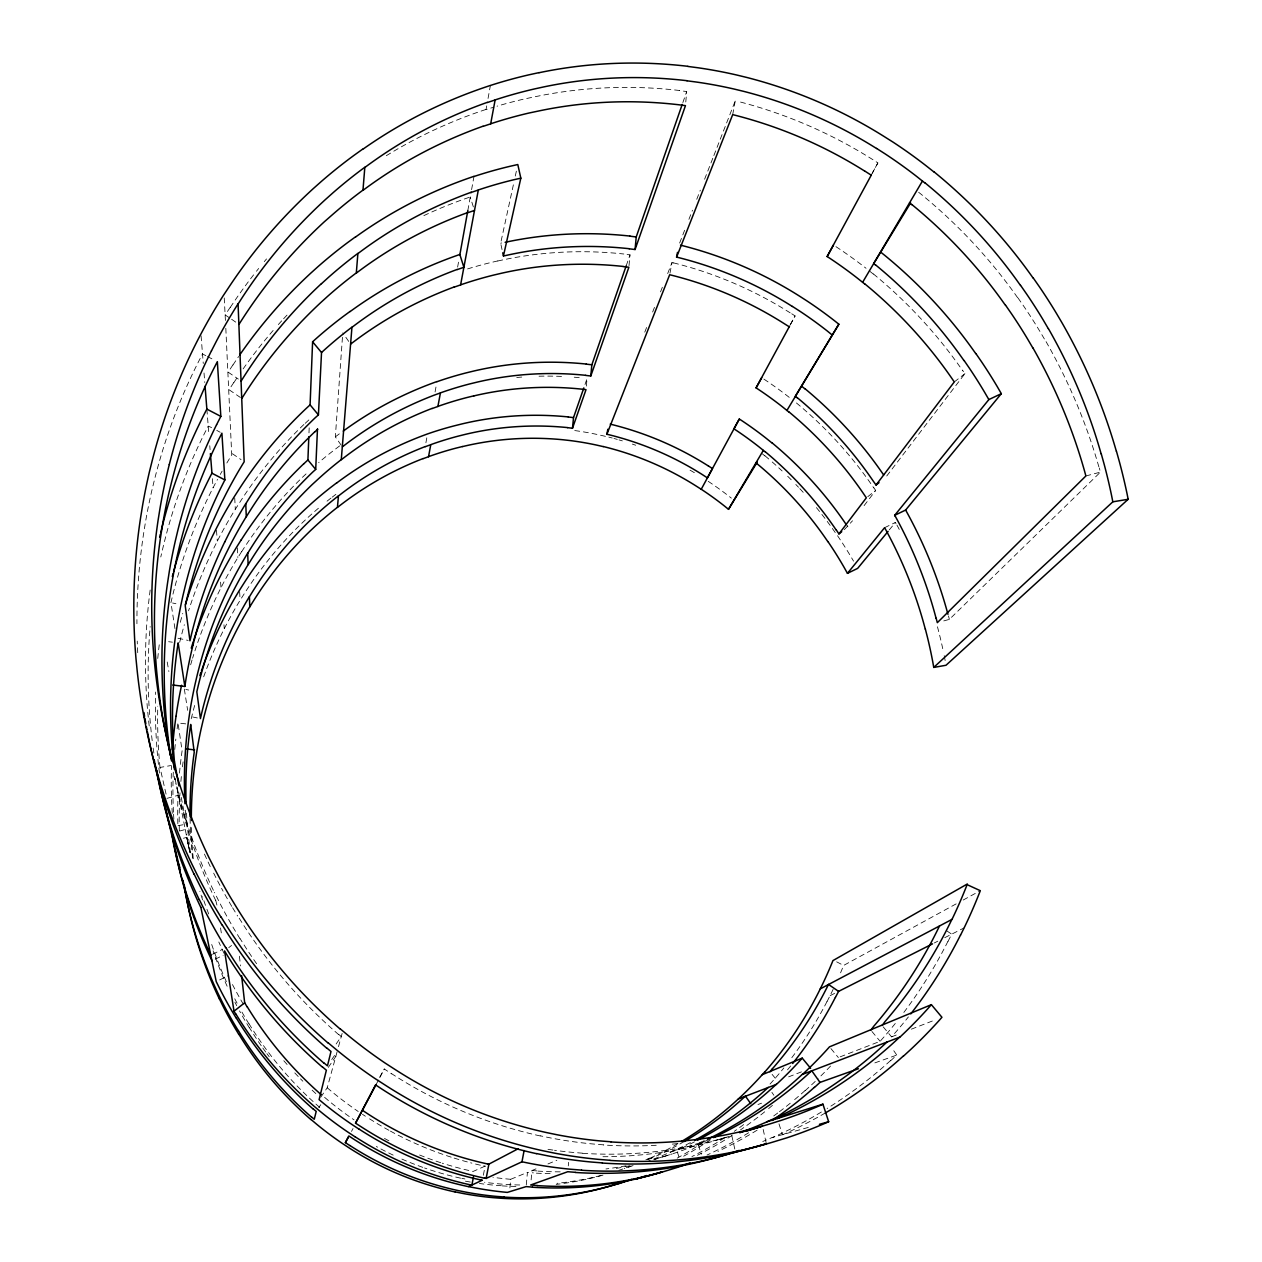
<?xml version="1.0" encoding="UTF-8"?>
<svg xmlns="http://www.w3.org/2000/svg" width="1262" height="1262" viewBox="0 0 1262 1262"><rect width="100%" height="100%" fill="white"/><g stroke="black" fill="none" stroke-linecap="round" stroke-linejoin="round"><path stroke-width="0.75" stroke-dasharray="5 3.75" d="M308.985 432.882L309.285 425.136M341.213 445.218L335.345 436.857L342.475 336.828M685.787 101.97L686.686 91.542L679.54 90.612M568.279 1165.914L568.594 1162.334M629.012 265.635L630.006 254.861L623.822 254.104M531.128 1179.907L531.996 1170.505L539.095 1167.587M526.27 1184.955L527.437 1172.382L533.416 1172.871M509.88 1187.921L510.7 1179.292L527.437 1172.382M586.341 386.062L587.051 378.6L584.48 386.03M425.909 442.773L426.856 437.567M435.075 391.977L436.321 385.131M457.617 267.102L458.911 259.972M467.823 210.549L471.262 191.508M471.594 189.631L473.96 176.506M486.706 105.882L486.044 109.605A468.849 439.633 27.1 0 1 493.915 107.128M488.047 98.452L490.397 85.453M732.686 114.637L735.257 100.85L737.071 101.291M669.964 273.176L671.983 262.606L673.545 262.985M483.346 1175.237L485.097 1166.12L483.693 1165.836M502.039 249.576L500.651 243.219L513.618 183.731M515.29 176.049L516.552 170.291M170.922 602.652L172.578 595.696A535.877 511.93 36.3 0 1 213.073 487.763A521.427 498.411 35.3 0 1 217.537 479.402M320.753 1097.214L327.221 1087.765L337.112 1051.751M338.5 1046.671L342.822 1030.928M626.189 265.856L630.006 254.861M682.852 102.585L686.686 91.542M644.772 332.158L646.917 326.669M652.643 312.029L654.804 306.54M660.531 291.901L662.676 286.411M667.677 273.586L671.983 262.606M679.634 243.045L684.619 230.283M688.91 219.351L692.475 210.233M696.75 199.286L700.315 190.168M704.59 179.236L713.156 157.356M713.866 155.541L735.257 100.85M827.02 1001.634L830.617 994.535A431.194 421.366 17.1 0 0 834.072 987.357M948.014 941.405L951.706 934.164L946.011 930.362M318.418 508.255A381.455 370.145 31.9 0 0 307.187 518.193L301.713 523.351A406.79 394.801 34.7 0 0 243.708 594.591L239.528 601.201A428.197 415.419 37.1 0 0 224.257 628.713A440.059 426.682 38.3 0 0 203.608 677.031M241.641 551.589L237.256 558.609A455.33 439.839 36.4 0 0 221.008 587.682A467.934 451.78 37.6 0 0 192.597 658.228M351.499 1131.415L353.029 1128.528M376.123 1084.515L378.837 1079.325M379.752 1077.606L384.279 1068.977L391.693 1073.883M303.905 424.474A461.782 444.05 33.8 0 0 239.433 502.891L234.685 510.29A486.138 467.303 35.8 0 0 217.332 541.114A499.594 479.986 36.9 0 0 188.559 610.808M225.819 328.278L231.735 454.983A521.427 498.411 35.3 0 0 226.845 462.996M790.454 324.508L795.092 315.926L790.217 312.787M872.342 173.162L877.895 162.893L872.247 159.28A442.93 414.362 26.1 0 0 737.103 101.181M871.174 175.15L877.895 162.893M790.012 325.202L795.092 315.926M379.894 1076.943L384.279 1068.977M233.738 382.623L229.037 389.721L240.379 397.467M232.918 364.907L228.122 372.148L238.329 379.073M230.22 307.313L225.125 314.932L230 318.166M331.748 1059.575L336.039 1053.313M318.75 1107.657L320.769 1104.723M336.149 1043.989L341.292 1036.496L338.847 1034.509M328.294 1067.4L335.834 1056.42L333.578 1054.606M844.325 529.661L852.528 520.78M864.107 505.62L875.686 490.461L873.903 487.826M886.744 475.995L964.909 373.662L962.843 370.665M889.3 529.882L895.389 522.468L896.02 523.572M840.177 1056.83L880.119 1041.308L884.52 1036.339A499.768 482.368 21.9 0 0 896.683 1021.715M883.211 1026.858L891.556 1036.859L896.02 1031.811A509.091 490.697 22 0 0 908.388 1016.92M770.025 1084.074L773.685 1079.988A409.803 400.811 20.1 0 0 783.86 1067.936M943.787 620.904L949.371 619.374L1100.448 472.114L1099.312 468.013M306.051 473.928L303.337 476.468A432.535 417.99 34.2 0 0 241.705 551.636M305.183 423.338L309.521 419.331M890.562 1060.806L896.793 1055.079L891.855 1047.949M805.109 1090.715L811.655 1084.768A437.346 424.758 24.4 0 0 818.076 1078.679M867.783 496.676L875.686 490.461M228.769 947.636L231.561 945.459M954.293 381.929L964.909 373.662M330.975 498.096L329.981 498.853A381.455 370.145 31.9 0 0 324.16 503.491M332.206 497.149L335.897 494.341M335.345 436.857L340.645 432.85M339.636 445.912L333.373 450.66A405.591 391.819 31.5 0 0 318.671 462.618M840.571 972.813A431.194 421.366 17.1 0 0 843.6 965.446L956.375 903.766M963.206 900.027L980.306 890.688M485.097 1166.12L473.14 1171.436A330.597 323.498 33.5 0 1 442.252 1163.201M830.159 995.639L835.207 993.084M934.306 942.966L937.776 941.2M944.749 937.682L964.278 927.807M219.635 979.943L228.091 975.747M215.218 959.215L223.153 955.287M212.521 954.293L222.207 949.513M684.209 1141.526A353.092 345.883 27.5 0 1 657.439 1155.598L650.514 1158.548A327.946 321.731 31.3 0 1 645.324 1160.756M690.393 1142.615A370.018 361.421 27.5 0 1 676.243 1149.65L668.986 1152.758A343.69 336.228 31 0 1 648.889 1160.772M710.348 1138.923L704.18 1141.716A373.599 363.551 30.5 0 1 672.252 1153.925L664.127 1156.497M884.599 527.69L895.389 522.468M704.322 1140.627L697.902 1143.451L701.341 1154.241M645.86 1159.81L651.507 1157.317M682.868 1147.41L676.763 1150.108L679.477 1158.658M547.96 1163.943L556.826 1160.283M788.64 1076.849L801.465 1071.864M891.556 1036.859L898.749 1034.067M911.353 1029.177L934.748 1020.09M757.973 1104.487L761.538 1103.209M874.85 1062.888L896.793 1055.079M729.231 1136.368L719.987 1139.286L725.571 1137.567M647.311 1159.352L651.649 1157.995M670.169 1152.174L705.458 1141.085M653.968 1159.604L672.252 1153.925M808.311 1127.423L772.044 1137.551A441.037 425.247 30.1 0 1 762.753 1141.495M179.551 831.074L185.277 829.497L177.532 790.659A516.947 493.726 35.5 0 1 176.491 784.144M183.463 838.252L186.855 837.321L189.947 852.623M166.947 798.357L178.352 795.249M1085.888 475.963L1100.448 472.114M497.796 260.918L489.498 262.859A401.19 382.007 27.1 0 0 464.81 269.784M500.651 243.219L501.724 242.967M178.084 825.648L186.476 824.149L186.161 820.931A463.375 446.858 37.5 0 1 185.23 808.863M166.063 794.113L160.006 767.438L170.67 765.592M501.298 1185.728L493.994 1185.16A299.204 294.314 35 0 1 479.418 1183.472M582.571 1153.184L572.664 1152.38A402.31 388.286 32.2 0 1 554.539 1150.281M531.996 1170.505L538.085 1170.994M510.7 1179.292L508.507 1179.102A318.403 312.108 34.1 0 1 492.969 1177.304M603.394 1144.839L592.824 1143.971A428.386 411.428 31.9 0 1 550.753 1137.977L540.325 1135.832M185.719 723.867L177.958 722.968L177.595 725.35A468.533 452.38 37.7 0 0 176.664 732.212M168.619 641.711L172.421 642.169M461.86 1178.329L464.889 1178.945M185.798 689.431L188.701 690.046M192.692 716.974L197.329 717.952M177.974 638.241L188.196 640.418M172.594 602.999L175.923 603.709M605.444 436.352L598.63 434.791A304.962 294.314 25.6 0 0 574.541 430.531M211.59 427.581L208.23 426.099A577.838 548.418 35.8 0 0 164.439 541.65L161.946 551.841A584.953 554.98 36.2 0 0 160.795 556.968M205.816 355.663L202.519 353.959A626.977 590.458 35.3 0 0 154.847 478.266L152.134 489.246A634.691 597.525 35.7 0 0 145.382 522.657L143.552 533.921A627.798 591.326 35.4 0 0 136.927 623.712M207.457 356.515L214.051 359.938M836.659 961.833L843.6 965.446M216.749 430.389L220.187 432.267M362.446 1114.299L365.365 1116.223M232.397 453.721L241.058 459.62M231.609 319.254L235.962 322.299M918.641 192.266L920.976 194.127A504.8 475.6 25.3 0 1 1017.882 298.053M870.054 271.472L873.304 274.059M762.201 453.736L764.851 455.866M327.221 1087.765L331.953 1091.788A365.712 355.994 32.7 0 0 358.219 1111.491M324.602 1097.325L329.082 1101.142A347.87 339.715 33.1 0 0 354.023 1119.851M871.947 1031.48L880.119 1041.308M830.932 1048.58L838.362 1057.54M772.107 1074.388L777.644 1081.124M348.722 341.403L342.759 332.916M1018.024 297.974L1023.924 306.461A545.31 515.906 24 0 1 1040.693 332.711L1045.977 341.702M771.902 1092.371L773.874 1095.242M846.218 524.314L847.906 526.838M837.542 535.735L841.928 542.281A406.806 394.28 22.9 0 1 853.538 561.133M232.602 907.741L237.619 916.023M240.017 938.802L234.527 929.747A498.695 475.932 32.9 0 1 219.194 901.857L214.461 892.329M248.977 1023.924L244.86 1017.109A377.496 367.841 34.9 0 1 240.9 1010.199M249.387 1027.852L245.333 1021.132A371.848 362.683 35.1 0 1 239.528 1010.894M213.672 873.146L215.408 876.633A530.655 503.648 32.6 0 0 220.645 886.665M215.723 900.232L216.969 905.296M778.985 1123.858L782.424 1134.648M473.36 206.905L470.237 197.14M948.488 615.966L949.371 619.374M937.477 626.788L939.638 635.212A489.467 473.96 18.8 0 1 943.487 652.217M763.163 1129.443L766.381 1143.798M731.802 1135.626L735.478 1152.127M174.408 776.493L175.102 779.916A520.354 495.824 34.1 0 1 174.503 776.477A530.766 504.863 34 0 0 214.366 892.376M185.277 829.497L187.707 842.038A449.745 433.639 35.1 0 0 189.537 850.919L187.943 843.347M181.207 797.379L186.476 824.149M186.855 837.321L187.707 842.038M167.215 662.014L168.887 671.526M178.273 724.782L182.107 750.748A447.269 433.276 38.3 0 0 179.283 775.483M220.535 927.949L221.733 935.505M171.506 606.359L174.961 628.618M184.347 689.131L187.644 710.317M239.417 956.217L240.521 965.919M193.291 858.728L192.991 855.731A428.859 415.845 38.4 0 1 191.382 825.364M160.006 767.438L159.533 762.658A536.555 512.64 36.4 0 1 157.766 706.231M201.068 335.787L203.261 363.472M204.018 372.984L204.775 382.496M206.873 409.14L208.845 433.954M209.776 445.723L210.091 449.651M212.379 478.677L213.104 487.779M216.465 530.277L217.332 541.114M220.582 582.145L221.008 587.682M223.958 624.785L224.257 628.713M224.242 297.974L225.425 320.643M234.716 497.859L235.3 509.107M237.335 547.913L237.84 557.504M239.622 591.673L240.08 600.16M227.128 986.237A396.031 385.257 36.4 0 1 213.12 950.854M470.347 1182.052A299.204 294.314 35 0 1 464.921 1181.074M631.032 1165.962A323.009 317.172 31.4 0 1 618.853 1170.331M236.735 1005.688A371.848 362.683 35.1 0 1 234.921 1002.202M677.931 1143.593A347.791 340.992 27.5 0 1 651.571 1157.443M269.232 1056.751A345.851 338.342 34.2 0 1 266.897 1053.644M265.746 1052.082A345.851 338.342 34.2 0 1 262.354 1047.35M261.234 1045.741A345.851 338.342 34.2 0 1 249.497 1027.773M602.984 1175.143A306.335 301.161 34 0 1 556.179 1184.387M515.937 1186.406A306.335 301.161 34 0 1 501.298 1185.838M608.852 437.125A311.824 301.192 25.6 0 1 612.244 438.009M613.931 438.466A311.824 301.192 25.6 0 1 617.307 439.413M618.995 439.886A311.824 301.192 25.6 0 1 622.34 440.88M632.357 444.098A311.824 301.192 25.6 0 1 635.685 445.234M690.062 470.174A311.824 301.192 25.6 0 1 696.167 473.771M825.301 1112.974A479.434 460.74 27.8 0 1 782.503 1134.822M179.33 830.68A440.612 427.25 38.5 0 1 180.024 792.899M180.892 781.462A440.612 427.25 38.5 0 1 181.349 776.556M182.454 766.807A440.612 427.25 38.5 0 1 183.542 758.714M177.847 823.77A447.269 433.276 38.3 0 1 178.179 792.094M237.067 1003.195A377.496 367.841 34.9 0 1 233.375 996.097M190.089 818.391A435.343 421.697 38.2 0 0 191.682 849.216L192.502 857.292A423.054 410.26 37.4 0 0 192.865 860.526M243.345 1004.252A395.511 384.216 34.5 0 1 232.05 983.713M191.225 718.772A440.059 426.682 38.3 0 1 195.31 703.108M708.219 481.343A328.83 318.261 25.4 0 1 731.361 498.127M764.93 455.771A377.022 364.324 24.6 0 1 769.299 459.463M772.202 461.971A377.022 364.324 24.6 0 1 782.125 470.963M787.677 476.263A377.022 364.324 24.6 0 1 793.135 481.705M795.817 484.466A377.022 364.324 24.6 0 1 798.483 487.242M799.808 488.662A377.022 364.324 24.6 0 1 803.736 492.921M816.419 507.608A377.022 364.324 24.6 0 1 836.343 534.173M480.396 1165.205A347.586 339.068 33 0 1 470.6 1162.807M467.334 1161.939A347.586 339.068 33 0 1 452.79 1157.664M451.181 1157.159A347.586 339.068 33 0 1 390.415 1131.115M388.933 1130.295A347.586 339.068 33 0 1 366.879 1117.122M805.014 1090.605A405.717 394.69 27.8 0 1 792.978 1100.985M790.249 1103.225A405.717 394.69 27.8 0 1 779.143 1111.932M777.739 1112.989A405.717 394.69 27.8 0 1 772.06 1117.154M748.666 1132.74A405.717 394.69 27.8 0 1 711.752 1152.821M710.175 1153.563A405.717 394.69 27.8 0 1 707.02 1155.045M179.661 642.358A499.594 479.986 36.9 0 1 184.347 624.722M719.955 1139.192A403.635 389.816 31.7 0 1 601.453 1156.718M215.613 900.279A520.354 495.824 34.1 0 1 175.891 783.323M315.815 1093.57A367.905 358.55 33.6 0 1 309.853 1088.033M302.833 1081.203A367.905 358.55 33.6 0 1 300.53 1078.868M298.242 1076.533A367.905 358.55 33.6 0 1 292.61 1070.586M287.105 1064.497A367.905 358.55 33.6 0 1 281.71 1058.297M190.657 664.774A467.934 451.78 37.6 0 1 192.092 659.852M173.856 819.164A468.533 452.38 37.7 0 1 173.557 813.927M173.462 812.176A468.533 452.38 37.7 0 1 173.446 768.558M174.771 749.47A468.533 452.38 37.7 0 1 175.828 739.106M743.665 1124.6A379.767 371.028 27.9 0 1 734.263 1131.32M724.672 1137.74A379.767 371.028 27.9 0 1 691.923 1156.576M186.508 813.075A456.039 440.296 37.7 0 0 187.581 828.345L188.448 836.801A443.167 428.37 36.9 0 0 190.625 853.68M516.757 377.48A332.08 319.239 26 0 1 522.326 377.022M539.032 376.202A332.08 319.239 26 0 1 564.997 376.581M574.242 377.212A332.08 319.239 26 0 1 581.624 377.874M497.812 260.997A379.878 360.979 26.2 0 1 623.822 254.009M679.54 90.501A443.782 415.151 26.3 0 0 533.731 97.016L524.093 99.035A468.849 439.633 27.1 0 0 497.07 106.182M673.577 262.89A379.152 360.285 25.9 0 1 790.186 312.85M172.295 813.375A476.074 459.131 37.5 0 1 171.553 765.513M159.485 773.085A531.539 507.718 35.6 0 1 158.302 762.974L157.324 752.846A546.478 521.316 36.3 0 1 155.62 692.033M772.454 1105.354A385.935 376.675 27.9 0 1 767.312 1109.677M764.709 1111.806A385.935 376.675 27.9 0 1 740.494 1129.869M732.134 1135.437A385.935 376.675 27.9 0 1 695.898 1156.071M552.898 1150.061A402.31 388.286 32.2 0 1 547.976 1149.319M694.463 1141.858A376.029 366.926 27.5 0 1 682.931 1147.552M440.738 1162.712A330.597 323.498 33.5 0 1 419.615 1155.014M388.87 1140.785A330.597 323.498 33.5 0 1 383.159 1137.709M233.817 382.67A534.047 507.261 33 0 1 238.423 375.729M243.14 368.883A534.047 507.261 33 0 1 273.16 330.455M278.35 324.555A534.047 507.261 33 0 1 282.278 320.201M283.603 318.765A534.047 507.261 33 0 1 288.951 313.071M423.874 215.613A462.665 438.419 28.6 0 1 470.174 196.998M153.869 753.098A562.789 534.914 35.2 0 1 153.112 747.767M152.197 740.652A562.789 534.914 35.2 0 1 151.172 731.739L150.146 721.028A578.595 549.191 35.9 0 1 150.178 626.615M890.436 1060.664A469.937 452.332 27.8 0 1 827.115 1108.493M821.357 1112.027A469.937 452.332 27.8 0 1 772.123 1137.709M873.399 273.949A465.347 441.905 25.2 0 1 962.717 370.744M726.123 1137.267A411.822 397.104 31.6 0 1 582.555 1153.31M256.612 963.711A464.211 444.776 32.1 0 1 252.605 957.921M251.611 956.47A464.211 444.776 32.1 0 1 240.174 938.707M232.997 364.955A544.695 516.442 32.9 0 1 238.644 356.499M150.162 590.017A590.143 559.161 35.8 0 0 147.512 709.544L148.6 720.46A574.036 544.632 35.1 0 0 149.421 727.732M835.965 246.674A431.131 407.847 25.9 0 1 866.032 268.27M757.09 1130.184A412.769 401.079 27.8 0 1 717.952 1151.37M657.25 1158.516A348.312 339.825 32.6 0 1 654.047 1159.478M629.738 1165.741A348.312 339.825 32.6 0 1 613.316 1168.896M550.122 1173.644A348.312 339.825 32.6 0 1 533.416 1172.982M796.432 402.972A402.483 386.992 24.8 0 1 873.793 487.905M830.538 1066.059A437.346 424.758 24.4 0 1 820.615 1076.186M944.197 655.641A489.467 473.96 18.8 0 1 945.191 660.799M826.973 1001.602A409.803 400.811 20.1 0 1 789.697 1060.474M763.873 379.105A373.095 357.556 25.7 0 1 790.028 397.987M180.292 622.308A508.192 487.589 36.8 0 1 182.753 613.395M896.903 525.024A464.053 448.688 21.1 0 1 900.106 531.002M224.084 953.425A449.745 433.639 35.1 0 1 218.815 941.988M202.614 899.901A449.745 433.639 35.1 0 1 199.869 891.272M664.096 1156.402A354.385 345.362 32.4 0 1 655.924 1158.8M626.11 1165.773A354.385 345.362 32.4 0 1 605.949 1168.959M560.186 1171.846A354.385 345.362 32.4 0 1 538.085 1171.104M208.703 913.94A457.507 440.548 34.9 0 1 206.747 908.782M205.501 905.343A457.507 440.548 34.9 0 1 202.472 896.651M189.963 852.355A457.507 440.548 34.9 0 1 186.24 834.292M319.68 1107.389A351.104 343.185 34.1 0 1 249.087 1023.861M226.371 981.678A402.042 390.715 36.2 0 1 211.622 944.228M600.901 1175.49A311.02 305.514 33.8 0 1 556.889 1183.346M519.739 1184.986A311.02 305.514 33.8 0 1 504.863 1184.403L497.449 1183.724A303.779 298.573 34.8 0 1 484.498 1182.257M633.082 1165.567A327.946 321.731 31.3 0 1 624.248 1168.675M703.597 1141.952A356.941 350.047 27.9 0 1 677.189 1158.137M157.75 658.464A546.478 521.316 36.3 0 1 159.406 643.478M338.721 1034.666A494.073 470.868 31.9 0 1 237.792 915.912M677.252 1143.64A438.466 420.735 31.3 0 1 670.248 1144.303M656.224 1145.281A438.466 420.735 31.3 0 1 603.378 1144.981M540.294 1135.958A437.551 419.789 31.7 0 1 391.756 1073.788M231.766 906.368A530.655 503.648 32.6 0 1 221.544 888.322M220.266 474.433A521.427 498.411 35.3 0 1 222.112 471.152M710.254 1139.87A362.383 355.064 27.9 0 1 683.468 1156.307M790.659 1065.98A416.034 406.538 20.3 0 1 786.605 1070.933M460.583 1178.172A310.373 304.836 34.3 0 1 424.568 1167.981M422.786 1167.35A310.373 304.836 34.3 0 1 400.07 1158.279M393.192 1155.124A310.373 304.836 34.3 0 1 376.328 1146.495M1046.072 341.655A583.028 553.324 22.3 0 1 1099.202 468.028M947.936 941.357A499.768 482.368 21.9 0 1 902.519 1014.191M230.299 307.36A579.384 546.099 32.7 0 1 255.35 272.639M256.454 271.251A579.384 546.099 32.7 0 1 258.663 268.475M264.263 261.628A579.384 546.099 32.7 0 1 266.534 258.931M386.298 155.715A501.787 471.657 28.5 0 1 485.965 109.447M137.732 652.706A627.798 591.326 35.4 0 1 137.242 641.112M210.249 866.552A564.698 534.078 33.7 0 1 203.892 852.828"/><path stroke-width="1.5" d="M247.762 553.213A428.181 413.258 34.2 0 1 312.708 472.098L315.705 469.401L307.912 459.967L308.827 436.747M245.853 503.68A457.633 439.428 33.8 0 1 315.216 417.754L318.418 414.914L310.089 404.865L312.597 341.797L314.632 339.935A472.919 451.26 31 0 1 342.743 316.825L350.016 311.462M315.705 469.401L317.472 428.938M318.418 414.914L321.526 352.524L312.597 341.797M425.215 446.574A348.99 337.853 29.1 0 0 338.437 495.998L337.443 507.292A369.75 358.755 31.9 0 0 315.358 526.08L310.042 531.097A396.315 384.61 34.9 0 0 249.813 606.848M248.204 564.619A421.398 407.184 34.3 0 1 312.124 484.624L317.835 479.386A393.129 379.767 31.5 0 1 341.276 459.605L351.956 327.142A458.39 437.346 31 0 0 324.728 349.606L321.526 352.524M629.202 248.803L635.07 249.529L636.222 236.956L682.221 104.43M585.615 375.398L590.79 375.997L591.846 364.797L626.189 265.856M567.616 427.676L572.491 428.228L573.516 417.612L583.833 387.891M186.082 802.884A456.039 440.296 37.7 0 1 190.341 726.896L190.688 724.451L194.238 752.215A435.343 421.697 38.2 0 0 190.057 816.766M172.815 685.029L184.851 686.465L185.814 680.202A492.417 472.871 37.4 0 1 190.909 653.89L192.928 645.229M175.986 716.327L177.327 707.635A481.327 464.006 37.9 0 1 181.586 685.25M457.238 269.579L463.895 267.292L459.873 254.624L467.823 210.549M423.101 458.674L428.528 456.718L430.768 444.697L431.841 444.256A322.962 312.093 27 0 1 458.532 436.053L465.268 434.38A305.309 294.535 25.9 0 1 567.632 427.597M432.156 408.525L437.898 406.474L440.422 392.924L441.574 392.466A343.627 330.486 27 0 1 469.89 383.885L477.052 382.149A324.807 311.824 26 0 1 585.631 375.303M454.052 287.168L460.598 284.912L478.314 190.026L479.718 189.489A425.341 401.348 27.1 0 1 514.391 179.614L520.827 178.163L517.799 164.533L509.88 166.332A440.959 416.113 27.1 0 0 473.96 176.506M483.094 126.358L490.666 123.85L495.13 99.966L496.66 99.398A461.971 432.156 27.1 0 1 534.126 89.018L543.591 86.952A436.4 407.232 26.3 0 1 687.033 80.705M484.482 1178.077L486.154 1178.424L521.979 1161.797L524.109 1150.518M792.362 306.477A371.675 352.555 26 0 0 677.962 257.432L676.574 257.196L677.489 252.4M473.455 1176.91L471.878 1185.05L470.316 1184.734M486.154 1178.424L488.899 1164.132L518.225 1148.72M708.408 465.93L712.494 468.581L707.398 477.872L702.65 474.796A304.678 293.951 25.7 0 0 608 434.507L606.864 434.333L607.842 429.254M629.202 248.709A372.416 353.25 26.2 0 0 505.636 255.539L503.443 255.965L520.827 178.163M169.282 464.479L166.631 475.38A631.331 592.982 35.6 0 0 159.974 508.554L158.176 519.739A624.28 586.672 35.3 0 0 153.917 656.839L155.068 668.355A606.801 571.071 34.6 0 0 159.801 702.76L161.836 714.166A577.002 544.569 33.6 0 0 208.751 857.15L214.019 867.467A542.25 513.618 32.6 0 0 230.757 897.85L236.751 907.725A504.91 480.27 31.8 0 0 340.188 1029.066M159.643 537.139L160.321 534.347M160.779 532.454L162.151 526.759A589.386 558.356 35.7 0 1 206.858 409.125L205.075 386.314M572.491 428.228L586.01 389.658L580.914 389.059A319.712 307.313 26 0 0 473.991 395.874M590.79 375.997L628.87 267.244L623.097 266.55M635.07 249.529L685.471 105.629L678.782 104.762A427.219 399.612 26.3 0 0 538.196 111.088L528.904 113.044A452.238 424.032 27.1 0 0 492.164 123.297L490.666 123.85M960.54 935.158L964.831 926.434A535.656 515.874 19.7 0 0 980.306 890.688L967.102 884.646A520.954 501.661 19.7 0 1 952.005 919.383L820.284 988.856A399.234 390.431 19.9 0 1 764.946 1071.817M606.864 434.333L669.665 274.753L671.005 275.069A364.986 346.798 26 0 1 783.465 323.167L789.16 326.748M676.574 257.196L732.686 114.637L734.232 115.016A426.367 398.824 26.1 0 1 864.565 171.001M224.731 541.982L228.659 534.11A480.932 461.64 35.7 0 1 245.774 503.633L246.279 516.647A472.793 454.446 35.8 0 0 229.447 546.651L225.582 554.412A486.974 467.808 36.9 0 0 192.96 645.229M171.569 761.049A547.329 520.165 35.2 0 1 167.278 729.941L166.253 719.545A563.136 534.457 35.9 0 1 169.928 595.27L171.49 585.111A569.509 540.246 36.2 0 1 177.453 554.964L179.819 545.026A563.231 534.457 35.8 0 1 217.742 441.337L221.907 433.197L224.873 479.923L220.976 487.668A531.98 507.356 36.2 0 0 185.23 586.136L182.974 595.538A537.912 512.861 36.6 0 0 177.374 624.122L175.86 633.761A531.886 507.356 36.3 0 0 172.484 751.411L173.478 761.254A516.947 493.726 35.5 0 0 174.424 769.441M216.607 424.679L220.834 416.381L217.348 361.658L212.852 370.413A611.092 575.409 35.4 0 0 171.6 481.974L168.982 492.669A617.923 581.64 35.7 0 0 162.482 525.181L160.731 536.145A611.013 575.44 35.4 0 0 156.598 670.485L157.718 681.748A593.897 560.107 34.7 0 0 162.356 715.444L164.36 726.612M211.495 350.757L216.465 341.087A606.17 569.888 34.3 0 1 238.076 303.811L244.165 461.797A507.119 484.671 35.3 0 0 226.103 493.726L221.954 501.976A522.326 498.932 36.4 0 0 186.886 598.819L185.23 605.713L189.963 640.796L191.493 634.234A495.351 475.206 36.8 0 1 224.715 541.966M835.412 997.453L838.583 991.38L932.555 943.85M349.842 1145.581L345.378 1142.631L348.864 1135.942L353.565 1139.05A337.916 331.007 33.7 0 0 467.05 1186.359L475.064 1187.873A331.023 324.508 34.1 0 0 507.324 1192.401L526.112 1186.611L532.532 1187.116M484.45 1178.187A367.368 357.982 32.9 0 1 360.711 1126.493L355.537 1123.18L375.571 1084.894L381.976 1089.122A454.541 436.147 31.7 0 0 536.65 1153.705M355.537 1123.18L376.123 1084.515M701.246 489.262L739.311 419.031L741.393 420.372A355.158 341.734 25.6 0 1 766.334 438.419L772.36 443.277M788.671 411.854L782.566 406.932A359.844 344.841 25.7 0 0 757.31 388.68L756.08 387.891L789.523 326.227M864.628 283.918L857.592 278.318A415.813 393.318 25.9 0 0 828.55 257.448L827.146 256.549L871.411 174.882M345.378 1142.631L348.422 1137.03M827.146 256.549L833.441 245.065M756.08 387.891L761.68 377.685M739.311 419.031L733.932 428.828L735.099 429.585A342.554 329.587 25.6 0 1 759.188 447.016L765.009 451.701M603.252 446.527A300.182 289.929 25.6 0 1 696.529 486.28L702.319 489.971A317.172 306.95 25.4 0 1 724.672 506.188L728.505 509.327L763.321 450.392M786.904 410.481L838.851 324.208L835.034 321.163A407.374 387.418 25.8 0 0 806.56 300.671L799.225 295.955A386.093 366.264 26 0 0 680.533 245.159M862.593 282.357L922.427 181.065L916.906 176.633A460.614 431.131 26 0 0 884.867 153.712L876.601 148.427M757.247 462.113L728.505 509.327M797.079 397.688L795.281 396.3L838.851 324.208M875.718 265.225L873.651 263.632L910.612 202.93M241.105 539.994L236.641 547.109A462.665 446.401 36.3 0 0 220.14 576.608A475.474 458.516 37.4 0 0 193.859 639.929M836.469 530.214L838.946 533.905L866.331 497.827L863.729 493.978A389.185 374.183 24.8 0 0 788.766 411.743M797.174 397.593A395.874 380.083 24.9 0 1 873.304 481.169L876.049 485.018L954.293 381.929L951.28 377.543A449.966 427.25 25.2 0 0 864.722 283.808M827.951 541.572L832.179 547.913A394.312 382.149 22.9 0 1 844.215 567.553L847.449 573.342L884.599 527.69L885.167 528.683A450.66 435.705 21.1 0 1 925.267 629.075M895.231 516.347L894.663 515.338L988.856 399.581L1001.334 393.665L997.138 386.424A512.577 487.731 23.9 0 0 981.394 361.563L975.857 353.518M888.085 531.365L857.639 568.389L847.449 573.342M894.663 515.338L905.611 510.053L1001.334 393.665M931.372 1004.662L928.122 1008.354A500.809 480.317 25 0 1 899.964 1037.08L802.522 1074.388A423.922 411.68 24.4 0 0 826.689 1049.984L829.497 1046.845L931.372 1004.662L941.941 1017.282L939.874 1019.649A516.694 495.619 25 0 1 910.848 1049.353L903.213 1056.373M810.63 1068.299L802.222 1058.124L799.54 1061.121A403.288 392.939 24.2 0 1 776.461 1084.358L738.317 1098.965A347.791 340.992 27.5 0 1 681.164 1141.7M772.423 1068.614L770.009 1071.832M764.882 1071.753L759.787 1077.432A373.031 365.239 23.7 0 1 738.333 1098.965M936.183 618.285L937.319 622.687L1085.888 475.963L1084.437 470.663A566.181 537.265 22.4 0 0 1032.821 347.713M303.779 463.817L307.912 459.967M314.632 432.077L317.709 429.222M925.361 629.06L927.444 637.263A476.026 460.914 18.8 0 1 932.823 662.187L933.754 667.424L1112.832 501.819L1128.165 499.279L1127.045 493.694A628.807 596.863 20.7 0 0 1119.378 461.718L1116.444 451.197M310.089 404.865L305.688 408.935A469.732 451.086 33.6 0 0 238.802 489.656L233.975 497.165A494.499 474.717 35.7 0 0 216.323 528.462A508.192 487.589 36.8 0 0 185.388 604.53M1128.165 499.279L945.995 665.263L933.754 667.424M814.463 1087.45L820 1082.402L858.397 1068.74M321.51 283.682L328.577 277.277A494.909 468.912 30.8 0 1 357.887 253.394L356.326 272.892A485.239 460.614 30.8 0 0 327.552 296.396L320.627 302.691A520.275 494.136 33.1 0 0 241.815 398.461M235.726 1014.049L234.006 1011.209L244.67 1002.785L241.61 975.621M838.946 533.905L841.738 531.696M876.049 485.018L879.015 482.683M336.78 482.778L330.802 487.337A387.213 375.335 31.8 0 0 307.66 506.93L302.091 512.151A412.926 400.354 34.6 0 0 243.235 584.338L238.991 591.026A434.68 421.271 36.9 0 0 223.484 618.916A446.716 432.692 38.1 0 0 201.431 670.974M355.789 236.641L347.965 242.336A510.605 483.851 30.8 0 0 317.693 266.913L310.405 273.491A544.695 516.442 32.9 0 0 239.606 355.111M362.541 149.231L354.07 155.305A554.823 521.458 30.6 0 0 321.258 181.523L313.355 188.543A591.957 556.747 32.6 0 0 229.337 286.506L223.232 295.671A623.302 586.073 34.3 0 0 200.926 333.973A640.591 601.99 35.2 0 0 152.197 460.677L149.405 471.878A648.479 609.183 35.6 0 0 142.496 505.952L140.634 517.436A641.427 602.873 35.3 0 0 135.965 658.433L137.132 670.264A623.964 587.303 34.6 0 0 141.943 705.695L144.01 717.447M967.355 883.968L832.952 960.587A419.363 409.787 17.1 0 1 820.284 988.856M609.956 1160.425A465.52 445.943 31.2 0 0 776.24 1141.069L786.936 1137.803A489.577 468.107 29.8 0 0 828.661 1121.729L822.934 1104.171L821.31 1104.976A472.24 451.48 29.8 0 1 781.099 1120.388L770.83 1123.622A448.136 429.238 31.2 0 1 610.966 1141.936M774.395 1118.479L765.513 1122.47A425.42 410.166 30.1 0 1 740.258 1132.566M468.612 1186.564L482.384 1180.175L480.743 1179.828M777.234 1118.526L784.79 1115.182M762.28 1074.672L802.222 1058.124M428.528 456.718L429.585 456.276A318.166 307.802 27 0 1 455.897 448.152L462.539 446.511M437.898 406.474L439.034 406.001A338.216 325.691 27 0 1 466.924 397.53L473.96 395.811M460.598 284.912L461.892 284.407A386.992 368.457 27.1 0 1 493.584 275.1L501.598 273.223A365.712 347.492 26.2 0 1 623.097 266.44M425.262 446.685L430.768 444.697M440.422 392.924L434.585 395.006A371.375 357.872 29 0 0 342.412 446.843M467.476 212.821L474.496 210.439M471.168 192.439L478.314 190.026M487.4 102.506L495.13 99.966M724.798 1155.061L734.405 1152.017A441.037 425.247 30.1 0 0 739.185 1150.408M734.232 1152.522L766.381 1143.798L765.056 1144.208M613.569 1185.05L619.279 1183.235M618.885 1183.614L626.299 1181.264A339.967 333.547 31.3 0 0 631.82 1179.386M766.98 1121.744L822.934 1104.171M746.221 1131.194L762.422 1126.193M819.417 1124.316L828.661 1121.744M539.016 72.628L529.22 74.758A478.945 448.073 27.1 0 0 490.397 85.453A512.624 480.775 28.5 0 0 362.667 149.373M537.186 1185.507L530.655 1184.986L567.758 1171.72L575.235 1172.319M504.043 1196.991L496.313 1196.392A315.831 310.436 34.8 0 1 465.568 1192.085L457.948 1190.539A322.425 316.667 34.3 0 1 349.889 1145.517M609.956 1160.283L598.709 1159.384A455.235 436.478 31.8 0 1 553.876 1153.011L542.755 1150.723A464.574 444.965 31.6 0 1 384.516 1084.673L374.735 1078.363A487.589 465.741 31.4 0 1 337.269 1050.441L328.278 1042.917M602.384 1162.917L591.389 1162.034A445.391 427.818 31.9 0 1 547.566 1155.803L536.681 1153.578M581.593 1170.126L571.276 1169.29A418.29 403.73 32.2 0 1 530.214 1163.469L521.979 1161.797M610.966 1141.794L600.16 1140.927A437.835 419.757 31.8 0 1 557.141 1134.775L546.462 1132.566A447.205 428.275 31.6 0 1 394.454 1069.088L385.052 1063.014A470.253 449.13 31.4 0 1 348.99 1036.149L340.314 1028.909M568.31 417.012L573.516 417.612M186.681 748.965L194.6 749.88M586.325 364.15L591.846 364.797M629.927 236.183L636.222 236.956M687.033 80.815L696.529 82.062A425.42 396.52 26.1 0 1 734.247 89.081L743.586 91.337A435.516 406.427 26.1 0 1 876.554 148.506M687.79 66.429L697.649 67.722A442.315 412.311 26.1 0 1 736.787 75.026L746.473 77.376A452.443 422.265 26.1 0 1 884.331 136.643L892.928 142.054A477.588 447.063 26 0 1 926.087 165.748L934.117 172.105M455.109 1191.864L462.602 1193.395A311.067 306.003 35.1 0 0 492.858 1197.638L500.478 1198.222A318.198 312.834 34 0 0 613.553 1184.971M487.479 1163.832L488.899 1164.132M603.236 446.606L596.674 445.107A293.32 283.067 25.6 0 0 570.14 440.564L563.451 439.807A300.782 290.512 25.9 0 0 462.555 446.574M210.391 453.579L211.953 473.218L224.873 479.923M206.873 409.14L220.834 416.381M864.612 170.938L871.174 175.15M792.41 306.414L799.493 310.973A392.892 373.631 25.8 0 1 826.989 330.77L831.721 334.619M362.541 1110.386L368.488 1114.299A353.644 344.589 32.9 0 0 487.447 1163.943M359.134 1129.238L351.688 1124.316A379.184 369.119 32.7 0 1 322.93 1102.846L319.112 1099.644L326.369 1070.223L322.788 1067.21M354.89 1136.715L347.807 1132.046A360.68 352.24 33.1 0 1 320.516 1111.664L313.97 1106.159A386.645 376.439 33.5 0 1 235.852 1013.97M838.583 991.38L828.566 984.486M922.427 181.065L924.667 182.785M909.508 202.945L911.7 204.633M755.938 462.902L757.594 464.195A364.56 352.272 24.6 0 1 827.84 541.635M881.239 252.574L884.552 255.208A474.622 449.871 25.2 0 1 975.731 353.597M802.001 386.487L804.856 388.791M327.079 1048.217L330.991 1051.498L327.457 1065.838L323.782 1062.762M313.323 1108.998L316.21 1111.412L314.27 1119.252L311.525 1116.949M310.973 1119.441L316.999 1124.521A333.562 327.284 34 0 0 342.16 1143.309L348.675 1147.615A317.567 312.171 34.6 0 0 455.093 1191.959M882.106 1025.517L884.993 1021.589A495.95 477.951 21.9 0 0 951.911 919.335M870.859 1030.155L873.698 1026.306A486.864 469.858 21.8 0 0 939.559 925.851M811.813 1070.823L820 1082.402M745.479 1096.221L750.748 1103.651M1033.231 277.94L1039.257 286.584A557.173 526.033 24.1 0 1 1056.404 313.323L1061.815 322.488A595.774 564.288 22.4 0 1 1116.334 451.212M1020.595 285.37L1026.448 293.778A540.026 509.769 24.1 0 1 1043.075 319.743L1048.312 328.656M1005.625 305.294L1011.335 313.528A528.526 499.973 24.1 0 1 1027.599 339.021L1032.726 347.76M964.105 360.506L969.468 368.315A496.802 472.666 23.9 0 1 984.723 392.466L988.856 399.581M221.039 917.269L214.855 907.062A559.46 529.993 32.6 0 1 197.613 875.623L192.297 864.912A594.181 560.864 33.6 0 1 144.136 717.431M222.27 925.361L216.228 915.376A547.503 519.707 32.7 0 1 199.364 884.63L194.159 874.156M225.646 947.604L219.982 938.234A514.517 491.092 32.9 0 1 204.176 909.381L199.301 899.538M244.67 1002.785L247.178 1006.95M236.388 1018.402L231.94 1011.004A408.052 396.426 34.5 0 1 219.509 988.241L216.244 981.631L200.863 907.299M238.25 1030.612L234.006 1023.561A389.453 379.515 34.9 0 1 222.159 1001.854L218.5 994.44A413.983 402.341 36.2 0 1 185.151 891.824M238.818 1034.43L234.653 1027.489A383.632 374.199 35.1 0 1 222.98 1006.114L219.383 998.81M905.611 510.053L906.258 511.173A472.083 455.882 21.2 0 1 947.951 614.278M210.912 955.097L210.281 953.82A471.105 453.673 35 0 1 172.247 836.99M212.048 960.776L211.432 959.53A463.107 446.559 35.1 0 1 174.061 844.688M1101.269 453.878L1104.124 464.132A611.518 580.362 20.7 0 1 1111.522 495.272L1112.832 501.819M163.95 801.181L172.153 837.006M173.762 842.953L174.645 846.739M175.544 850.541L180.009 869.534M502.749 252.826L503.443 255.965M178.936 785.91L174.44 761.238M169.707 752.01L170.291 755.307M183.889 885.261L185.057 891.84M179.078 864.344L179.693 867.814M173.32 841.044L173.967 844.704M162.972 796.259L163.508 799.288M156.662 770.151L157.166 772.959M154.185 759.629L154.705 762.5M144.893 718.33L145.808 723.536M146.392 726.786L146.928 729.846M234.006 1011.209L224.573 950.917L226.671 954.403A470.6 451.67 32.2 0 0 322.662 1067.352M184.851 686.465L178.147 642.847L177.705 645.639A522.231 498.916 36.4 0 0 174.408 761.238M338.358 495.903A375.335 363.787 31.8 0 0 315.942 514.928L310.547 520.007A402.294 390.021 34.7 0 0 249.434 596.768L249.75 606.817A416.46 403.998 37.1 0 0 234.937 633.587L231.545 640.497A428.954 415.876 38.4 0 0 202.898 721.265L201.115 728.963A433.734 420.388 38.8 0 0 196.667 752.294L195.468 760.15A428.859 415.845 38.4 0 0 191.335 820.568M337.522 507.387A343.8 333.2 29.2 0 1 423.038 458.563M745.385 1096.126A353.092 345.883 27.5 0 1 684.209 1141.526M768.242 1087.371A370.018 361.421 27.5 0 1 694.589 1140.375M336.859 482.873A358.045 346.608 28.9 0 1 427.424 433.97A334.793 323.545 27 0 1 455.125 425.625L462.113 423.89A317.125 305.956 25.9 0 1 568.31 416.933M610.224 424.127A316.51 305.357 25.7 0 1 708.376 465.978M184.22 884.757A428.496 415.987 37.6 0 0 185.009 889.647L186.445 897.739A407.8 396.725 36.4 0 0 219.304 998.841M183.589 883.605A434.98 421.855 37.4 0 1 183.053 880.308M199.853 675.612A446.716 432.692 38.1 0 1 200.895 672.52M772.439 443.183A383.08 369.75 24.7 0 1 846.108 524.377M480.727 1179.938A361.074 352.24 33 0 1 359.181 1129.174M814.369 1087.323A412.769 401.079 27.8 0 1 772.076 1120.482M802.411 1074.262A395.29 384.453 27.5 0 1 707.43 1139.318M811.718 1070.712A402.152 390.668 27.5 0 1 713.598 1137.614M352.051 327.252A426.051 405.891 28.8 0 1 457.175 269.437M341.371 459.699A365.507 352.65 29.1 0 1 432.093 408.399M350.694 344.053A418.353 399.202 28.9 0 1 453.989 287.042M246.358 516.694A449.887 432.582 33.9 0 1 314.569 432.014M887.265 1041.749A457.838 440.564 27.5 0 1 774.474 1118.637M356.42 273.018A450.96 427.376 28.8 0 1 467.413 212.663M321.431 1094.88A373.867 363.977 33.4 0 1 247.305 1006.871M313.228 1109.109A380.477 370.807 33.6 0 1 236.515 1018.324M323.656 1062.904A480.096 460.031 32.1 0 1 225.803 947.494M646.743 1175.537A356.294 348.58 31 0 1 643.652 1176.578L636.868 1178.724L662.376 1171.846L661.335 1172.177A361.8 352.997 32.6 0 1 532.517 1187.226M436.936 381.708A356.231 342.633 27 0 1 466.262 372.858L473.676 371.06A337.396 323.924 26 0 1 586.325 364.055M343.28 431.068A381.014 367.116 28.8 0 1 436.873 381.581M505.131 242.304A386.85 366.974 26.2 0 1 629.943 236.073M539.048 72.723A453.31 423.07 26.3 0 1 687.79 66.302M172.405 749.612A476.074 459.131 37.5 0 1 176.017 716.327M184.946 803.705A463.375 446.858 37.5 0 1 188.953 717.904L190.215 709.449A468.628 451.733 37.9 0 1 195.042 684.335L196.967 676.069A463.469 446.89 37.4 0 1 227.98 589.275L231.672 581.877A449.966 434.128 36.3 0 1 247.683 553.166L248.125 564.571A442.836 427.755 36.4 0 0 232.366 592.872L228.753 600.176A456.118 440.312 37.6 0 0 198.244 685.692L196.825 691.765L200.437 718.599L201.778 712.778A435.437 421.729 38.2 0 1 230.867 630.858L234.322 623.87A422.754 409.693 36.9 0 1 249.355 596.721M776.367 1084.247A376.029 366.926 27.5 0 1 697.302 1140.375M470.3 1184.829A343.422 336.071 33.5 0 1 354.922 1136.652M191.256 648.179A475.474 458.516 37.4 0 1 193.323 641.569M357.998 253.52A459.92 435.043 28.8 0 1 471.089 192.297M355.9 236.767A471.862 446.275 28.6 0 1 473.897 176.364M724.767 1154.967A419.284 404.96 31.7 0 1 575.22 1172.461M200.768 907.346A535.829 510.621 34.1 0 1 157.529 774.347M199.191 899.585A546.572 519.944 34 0 1 155.068 763.92M734.2 1152.427A427.771 412.532 31.6 0 1 581.577 1170.253M169.408 750.354A558.277 529.614 35.1 0 1 165.038 718.646L163.997 708.029A574.384 544.159 35.8 0 1 167.783 581.403L169.376 571.039A580.883 550.043 36.1 0 1 175.465 540.341L177.879 530.229A574.478 544.143 35.7 0 1 216.591 424.663M241.152 381.045A530.655 503.081 33 0 1 321.431 283.603M875.828 265.115A458.926 434.964 25.2 0 1 963.963 360.585M759.724 1126.934A438.466 420.735 31.3 0 1 749.612 1129.9M747.924 1130.373A438.466 420.735 31.3 0 1 739.437 1132.613M765.024 1144.098A455.472 437.094 31.3 0 1 602.384 1163.059M828.487 984.439A405.307 396.016 20.1 0 1 772.486 1068.677M895.31 516.316A458.453 442.678 21.2 0 1 936.088 618.301M172.31 576.545A545.783 520.591 36.2 0 1 173.162 573.342M173.588 571.749A545.783 520.591 36.2 0 1 211.921 473.203M804.951 388.68A409.393 393.097 24.9 0 1 883.637 474.938M537.186 1185.617A368.11 358.755 32.5 0 0 668.245 1170.221L676.7 1167.634A387.292 376.912 30.5 0 0 690.077 1162.917M618.869 1183.535A323.072 317.346 33.8 0 1 504.027 1197.102M310.878 1119.552A357.651 349.921 34.3 0 1 238.944 1034.351M311.43 1117.059A363.093 354.922 34.1 0 1 238.36 1030.533M350.11 311.572A437.109 416.381 28.6 0 1 459.81 254.482M626.315 1180.885A334.856 328.814 31.4 0 1 620.872 1182.731M241.152 540.026A439.492 424.221 34.1 0 1 303.732 463.769M765.087 451.607A370.429 357.509 24.7 0 1 836.375 530.292M911.811 204.507A488.094 459.825 25.3 0 1 1005.483 305.372M171.711 759.898A564.698 534.078 33.7 0 1 164.486 726.596M835.365 997.422A416.034 406.538 20.3 0 1 792.662 1063.487M1048.407 328.609A578.548 547.897 22.4 0 1 1101.158 453.91M328.136 1043.075A522.184 496.755 31.8 0 1 221.213 917.158M326.937 1048.375A510.984 487.037 31.9 0 1 222.443 925.267M169.313 464.479A624.375 586.641 35.3 0 1 211.48 350.741M899.838 1036.938A467.082 448.736 27.5 0 1 784.869 1115.356M903.103 1056.231A479.434 460.74 27.8 0 1 825.301 1112.974M960.461 935.126A509.091 490.697 22 0 1 910.785 1013.875M238.975 324.381A564.445 531.933 32.8 0 1 324.287 221.812L331.874 215.171A526.364 495.729 30.6 0 1 362.983 190.12L364.828 167.247A537.754 505.352 30.6 0 0 333.058 192.723L325.407 199.554A576.687 542.297 32.7 0 0 238.187 303.858M363.109 190.246A489.088 459.794 28.7 0 1 483.015 126.216M364.955 167.373A499.657 468.675 28.7 0 1 487.321 102.348M144.578 716.406A610.682 576.024 34.7 0 1 143.963 712.557M194.048 874.203A581.514 550.043 33.7 0 1 147.417 731.739M934.227 171.995A515.732 484.845 25.3 0 1 1033.089 278.019M924.778 182.659A498.664 468.754 25.3 0 1 1020.469 285.449"/></g></svg>
